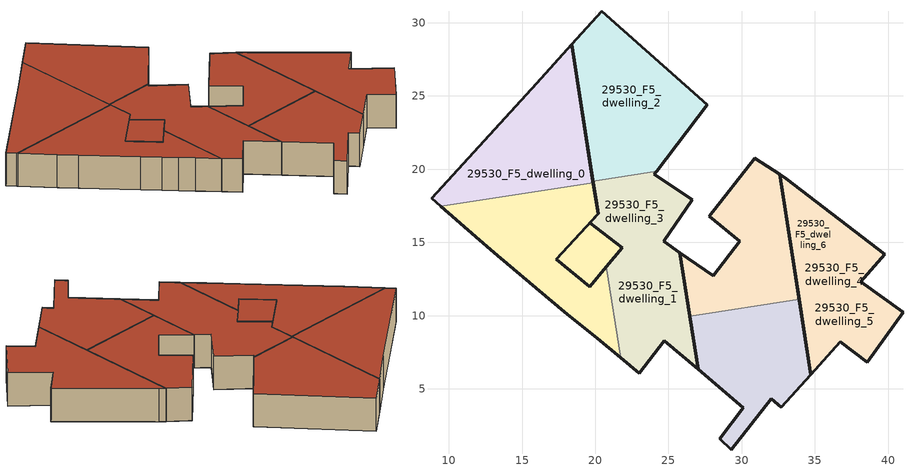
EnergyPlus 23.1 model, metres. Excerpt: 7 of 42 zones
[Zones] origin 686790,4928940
29530_F5_dwelling_0
 floor to 29530_F4_dwelling_0 (EU_floor_Construction): 19.86,19.08 18.39,28.52 16,25.87 8.82,18.02 9.46,17.46 z15
 wall outside (EU_wall_Construction): 9.46,17.46 8.82,18.02 16,25.87 18.39,28.52 19.86,19.08 z15:18
 wall to 29530_F5_dwelling_1 (EU_wall_Construction): 19.86,19.08 9.46,17.46 z15:18
 roof outside (EU_roof_Construction): 18.39,28.52 19.86,19.08 9.46,17.46 8.82,18.02 16,25.87 z18
29530_F5_dwelling_1
 floor outside (EU_floor_Construction): 21.73,7.11 20.76,13.34 19.63,11.97 17.35,13.86 20.19,16.96 19.93,18.63 19.86,19.08 9.46,17.46 11.84,15.37 13.11,14.31 16.83,11.17 18.1,10.11 19.11,9.26 20.12,8.45 z15
 floor to 29530_F4_dwelling_1 (EU_floor_Construction): 20.76,13.34 21.83,14.64 19.62,16.33 20.19,16.96 17.35,13.86 19.63,11.97 z15; 27.02,6.34 25.77,14.31 24.68,15.07 26.62,17.92 24.03,19.67 24.18,19.87 19.85,19.2 19.93,18.63 20.05,17.87 20.19,16.96 19.62,16.33 21.83,14.64 20.76,13.34 21.73,7.11 22.99,6.06 24.71,8.3 z15; 20.19,16.96 20.05,17.87 19.93,18.63 z15
 wall outside (EU_wall_Construction): 21.73,7.11 20.12,8.45 19.11,9.26 18.1,10.11 16.83,11.17 13.11,14.31 11.84,15.37 9.46,17.46 / 19.86,19.08 20.05,17.87 20.19,16.96 17.35,13.86 19.63,11.97 20.76,13.34 z15:18
 wall to 29530_F5_dwelling_3 (EU_wall_Construction): 20.76,13.34 21.73,7.11 z15:18
 roof outside (EU_roof_Construction): 19.93,18.63 20.05,17.87 20.19,16.96 z18; 26.62,17.92 24.68,15.07 25.77,14.31 27.02,6.34 24.71,8.3 22.99,6.06 21.73,7.11 20.76,13.34 21.83,14.64 19.62,16.33 20.19,16.96 20.05,17.87 19.93,18.63 19.85,19.2 24.18,19.87 24.03,19.67 z18; 19.93,18.63 20.19,16.96 17.35,13.86 19.63,11.97 20.76,13.34 21.73,7.11 20.12,8.45 19.11,9.26 18.1,10.11 16.83,11.17 13.11,14.31 11.84,15.37 9.46,17.46 19.86,19.08 z18; 20.19,16.96 19.62,16.33 21.83,14.64 20.76,13.34 19.63,11.97 17.35,13.86 z18
29530_F5_dwelling_2
 floor to 29530_F4_dwelling_2 (EU_floor_Construction): 24.18,19.87 27.64,24.41 20.43,30.77 18.39,28.52 19.85,19.2 z15
 wall outside (EU_wall_Construction): 19.85,19.2 18.39,28.52 20.43,30.77 27.64,24.41 24.18,19.87 z15:18
 wall to 29530_F5_dwelling_3 (EU_wall_Construction): 24.18,19.87 19.85,19.2 z15:18
 roof outside (EU_roof_Construction): 27.64,24.41 24.18,19.87 19.85,19.2 18.39,28.52 20.43,30.77 z18
29530_F5_dwelling_3
 floor to 29530_F4_dwelling_3 (EU_floor_Construction): 27.02,6.34 25.77,14.31 24.68,15.07 26.62,17.92 24.03,19.67 24.18,19.87 19.85,19.2 19.93,18.63 20.05,17.87 20.19,16.96 19.62,16.33 21.83,14.64 20.76,13.34 21.73,7.11 22.99,6.06 24.71,8.3 z15; 20.19,16.96 20.05,17.87 19.93,18.63 z15; 21.73,7.11 20.76,13.34 19.63,11.97 17.35,13.86 20.19,16.96 19.93,18.63 19.86,19.08 9.46,17.46 11.84,15.37 13.11,14.31 16.83,11.17 18.1,10.11 19.11,9.26 20.12,8.45 z15; 20.76,13.34 21.83,14.64 19.62,16.33 20.19,16.96 17.35,13.86 19.63,11.97 z15
 wall outside (EU_wall_Construction): 20.76,13.34 21.83,14.64 19.62,16.33 20.19,16.96 19.85,19.2 / 24.18,19.87 24.03,19.67 26.62,17.92 24.68,15.07 25.78,14.31 27.02,6.34 24.71,8.3 22.99,6.06 21.73,7.11 z15:18
 roof outside (EU_roof_Construction): 19.93,18.63 20.05,17.87 20.19,16.96 z18; 26.62,17.92 24.68,15.07 25.77,14.31 27.02,6.34 24.71,8.3 22.99,6.06 21.73,7.11 20.76,13.34 21.83,14.64 19.62,16.33 20.19,16.96 20.05,17.87 19.93,18.63 19.85,19.2 24.18,19.87 24.03,19.67 z18; 19.93,18.63 20.19,16.96 17.35,13.86 19.63,11.97 20.76,13.34 21.73,7.11 20.12,8.45 19.11,9.26 18.1,10.11 16.83,11.17 13.11,14.31 11.84,15.37 9.46,17.46 19.86,19.08 z18; 20.19,16.96 19.62,16.33 21.83,14.64 20.76,13.34 19.63,11.97 17.35,13.86 z18
29530_F5_dwelling_4
 floor outside (EU_floor_Construction): 38.57,6.82 41.01,10.25 38.11,12.3 39.75,14.2 33.05,19.34 32.58,19.65 33.91,11.12 34.71,5.97 36.74,8.21 z15; 33.91,11.12 32.58,19.65 30.89,20.75 27.77,16.79 29.88,15.09 28.06,12.72 25.77,14.31 26.45,9.95 z15
 wall outside (EU_wall_Construction): 26.45,9.95 25.78,14.31 28.06,12.72 29.88,15.09 27.77,16.79 30.89,20.75 32.58,19.65 33.91,11.12 z15:18
 wall to 29530_F5_dwelling_5 (EU_wall_Construction): 33.91,11.12 26.45,9.95 z15:18
 roof outside (EU_roof_Construction): 32.58,19.65 33.91,11.12 26.45,9.95 25.77,14.31 28.06,12.72 29.88,15.09 27.77,16.79 30.89,20.75 z18; 39.75,14.2 38.11,12.3 41.01,10.25 38.57,6.82 36.74,8.21 34.71,5.97 33.91,11.12 32.58,19.65 33.05,19.34 z18
29530_F5_dwelling_5
 floor to 29530_F4_dwelling_5 (EU_floor_Construction): 32.69,3.73 34.71,5.97 33.91,11.12 26.45,9.95 27.02,6.34 30.1,3.72 28.5,1.61 29.29,0.86 32.02,4.34 z15; 38.57,6.82 41.01,10.25 38.11,12.3 39.75,14.2 33.05,19.34 32.58,19.65 33.91,11.12 34.71,5.97 36.74,8.21 z15
 wall outside (EU_wall_Construction): 33.91,11.12 34.71,5.97 32.69,3.73 32.02,4.34 29.29,0.86 28.5,1.61 30.1,3.72 27.02,6.34 26.45,9.95 z15:18
 roof outside (EU_roof_Construction): 33.91,11.12 34.71,5.97 32.69,3.73 32.02,4.34 29.29,0.86 28.5,1.61 30.1,3.72 27.02,6.34 26.45,9.95 z18; 39.75,14.2 38.11,12.3 41.01,10.25 38.57,6.82 36.74,8.21 34.71,5.97 33.91,11.12 32.58,19.65 33.05,19.34 z18
29530_F5_dwelling_6
 floor outside (EU_floor_Construction): 32.69,3.73 34.71,5.97 33.91,11.12 26.45,9.95 27.02,6.34 30.1,3.72 28.5,1.61 29.29,0.86 32.02,4.34 z15
 floor to 29530_F4_dwelling_6 (EU_floor_Construction): 38.57,6.82 41.01,10.25 38.11,12.3 39.75,14.2 33.05,19.34 32.58,19.65 33.91,11.12 34.71,5.97 36.74,8.21 z15; 33.91,11.12 32.58,19.65 30.89,20.75 27.77,16.79 29.88,15.09 28.06,12.72 25.77,14.31 26.45,9.95 z15
 wall outside (EU_wall_Construction): 38.11,12.3 41.01,10.25 38.57,6.82 36.74,8.21 34.71,5.97 32.58,19.65 33.05,19.34 39.75,14.2 38.11,12.3 z15:18
 roof outside (EU_roof_Construction): 32.58,19.65 33.91,11.12 26.45,9.95 25.77,14.31 28.06,12.72 29.88,15.09 27.77,16.79 30.89,20.75 z18; 39.75,14.2 38.11,12.3 41.01,10.25 38.57,6.82 36.74,8.21 34.71,5.97 33.91,11.12 32.58,19.65 33.05,19.34 z18; 33.91,11.12 34.71,5.97 32.69,3.73 32.02,4.34 29.29,0.86 28.5,1.61 30.1,3.72 27.02,6.34 26.45,9.95 z18
[Building]
EU S2 Campaign: North Axis {deg}=0; Terrain=City; Solar Distribution=FullExterior
[Site:Location]
Bologna: Latitude {deg}=44.5; Longitude {deg}=11.25; Time Zone {hr}=1; Elevation {m}=37
[SizingPeriod:WeatherFileDays]
AnnualSizingPeriod: Begin Month=1; Begin Day of Month=1; End Month=12; End Day of Month=31; Day of Week for Start Day=Monday; Use Weather File Daylight Saving Period=No; Use Weather File Rain and Snow Indicators=No
[MATERIAL]
EU_InternalMass_Material: Roughness=MediumRough; Thickness {m}=0.1; Conductivity {W/m-K}=1; Density {kg/m3}=1800; Specific Heat {J/kg-K}=900; Thermal Absorptance=0.9; Solar Absorptance=0.7; Visible Absorptance=0.7
[MATERIAL:NOMASS] Roughness=MediumRough; Thermal Absorptance=0.9; Solar Absorptance=0.7; Visible Absorptance=0.7
Name | Thermal Resistance {m2-K/W}
EU_wall_NoMass | 0.905828
EU_roof_NoMass | 0.37593
EU_floor_NoMass | 0.67114
[CONSTRUCTION]
EU_wall_Construction: EU_wall_NoMass
EU_roof_Construction: EU_roof_NoMass
EU_floor_Construction: EU_floor_NoMass
EU_InternalMass_Construction: EU_InternalMass_Material
[ZONE] Type=1; Multiplier=1; Ceiling Height {m}=autocalculate; Floor Area {m2}=autocalculate; Part of Total Floor Area=Yes
Name | Volume {m3}
29530_F5_dwelling_0 | 168.584
29530_F5_dwelling_1 | 388.172
29530_F5_dwelling_2 | 190.272
29530_F5_dwelling_3 | 388.17
29530_F5_dwelling_4 | 315.5
29530_F5_dwelling_5 | 315.52
29530_F5_dwelling_6 | 462.415
[INTERNALMASS] Construction=EU_InternalMass_Construction
Name | Zone or ZoneList | Surface Area {m2}
29530_F5_dwelling_0_EU_InternalMass | 29530_F5_dwelling_0 | 56.1932
29530_F5_dwelling_1_EU_InternalMass | 29530_F5_dwelling_1 | 55.7898
29530_F5_dwelling_2_EU_InternalMass | 29530_F5_dwelling_2 | 63.4237
29530_F5_dwelling_3_EU_InternalMass | 29530_F5_dwelling_3 | 63.8305
29530_F5_dwelling_4_EU_InternalMass | 29530_F5_dwelling_4 | 48.9677
29530_F5_dwelling_5_EU_InternalMass | 29530_F5_dwelling_5 | 48.9725
29530_F5_dwelling_6_EU_InternalMass | 29530_F5_dwelling_6 | 56.2008
[OTHEREQUIPMENT] Fuel Type=Electricity; Design Level Calculation Method=Watts/Area; Power per Zone Floor Area {W/m2}=1; Fraction Latent=0; Fraction Radiant=0; Fraction Lost=0; Carbon Dioxide Generation Rate {m3/s-W}=0; EndUse Subcategory=EU_Step8_InternalGains
Name | Zone or ZoneList or Space or SpaceList | Schedule
EU_Step8_InternalGain_29530_F5_dwelling_0_f000 | 29530_F5_dwelling_0 | EU_Step8_GainSchedule_29530_F5_dwelling_0_f000
EU_Step8_InternalGain_29530_F5_dwelling_1_f000 | 29530_F5_dwelling_1 | EU_Step8_GainSchedule_29530_F5_dwelling_1_f000
EU_Step8_InternalGain_29530_F5_dwelling_2_f000 | 29530_F5_dwelling_2 | EU_Step8_GainSchedule_29530_F5_dwelling_2_f000
EU_Step8_InternalGain_29530_F5_dwelling_3_f000 | 29530_F5_dwelling_3 | EU_Step8_GainSchedule_29530_F5_dwelling_3_f000
EU_Step8_InternalGain_29530_F5_dwelling_4_f000 | 29530_F5_dwelling_4 | EU_Step8_GainSchedule_29530_F5_dwelling_4_f000
EU_Step8_InternalGain_29530_F5_dwelling_5_f000 | 29530_F5_dwelling_5 | EU_Step8_GainSchedule_29530_F5_dwelling_5_f000
EU_Step8_InternalGain_29530_F5_dwelling_6_f000 | 29530_F5_dwelling_6 | EU_Step8_GainSchedule_29530_F5_dwelling_6_f000
[ZONEVENTILATION:DESIGNFLOWRATE] Schedule=EU_AlwaysOn; Design Flow Rate Calculation Method=AirChanges/Hour; Air Changes per Hour {1/hr}=0.73129; Ventilation Type=Natural; Fan Pressure Rise {Pa}=0; Fan Total Efficiency=1; Constant Term Coefficient=1; Temperature Term Coefficient=0; Velocity Term Coefficient=0; Velocity Squared Term Coefficient=0; Minimum Indoor Temperature {C}=-100; Maximum Indoor Temperature {C}=100; Delta Temperature {deltaC}=-100; Minimum Outdoor Temperature {C}=-100; Maximum Outdoor Temperature {C}=100; Maximum Wind Speed {m/s}=40
Name | Zone or ZoneList or Space or SpaceList
EU_ConstantAir_29530_F5_dwelling_0 | 29530_F5_dwelling_0
EU_ConstantAir_29530_F5_dwelling_1 | 29530_F5_dwelling_1
EU_ConstantAir_29530_F5_dwelling_2 | 29530_F5_dwelling_2
EU_ConstantAir_29530_F5_dwelling_3 | 29530_F5_dwelling_3
EU_ConstantAir_29530_F5_dwelling_4 | 29530_F5_dwelling_4
EU_ConstantAir_29530_F5_dwelling_5 | 29530_F5_dwelling_5
EU_ConstantAir_29530_F5_dwelling_6 | 29530_F5_dwelling_6
[HVACTEMPLATE:THERMOSTAT] Constant Heating Setpoint {C}=20; Constant Cooling Setpoint {C}=50
EU_HeatOnly_29530_F1_dwelling_4; EU_HeatOnly_29530_F1_dwelling_5; EU_HeatOnly_29530_F1_dwelling_6; EU_HeatOnly_29530_F2_dwelling_0; EU_HeatOnly_29530_F2_dwelling_1; EU_HeatOnly_29530_F2_dwelling_2; EU_HeatOnly_29530_F2_dwelling_3; EU_HeatOnly_29530_F2_dwelling_4; EU_HeatOnly_29530_F2_dwelling_5; EU_HeatOnly_29530_F2_dwelling_6; EU_HeatOnly_29530_F3_dwelling_0; EU_HeatOnly_29530_F3_dwelling_1; EU_HeatOnly_29530_F3_dwelling_2; EU_HeatOnly_29530_F3_dwelling_3; EU_HeatOnly_29530_F3_dwelling_4; EU_HeatOnly_29530_F3_dwelling_5; EU_HeatOnly_29530_F3_dwelling_6; EU_HeatOnly_29530_F4_dwelling_0; EU_HeatOnly_29530_F4_dwelling_1; EU_HeatOnly_29530_F4_dwelling_2; EU_HeatOnly_29530_F4_dwelling_3; EU_HeatOnly_29530_F4_dwelling_4; EU_HeatOnly_29530_F4_dwelling_5; EU_HeatOnly_29530_F4_dwelling_6; EU_HeatOnly_29530_F5_dwelling_0; EU_HeatOnly_29530_F5_dwelling_1; EU_HeatOnly_29530_F5_dwelling_2; EU_HeatOnly_29530_F5_dwelling_3; EU_HeatOnly_29530_F5_dwelling_4; EU_HeatOnly_29530_F5_dwelling_5; EU_HeatOnly_29530_F5_dwelling_6
[HVACTEMPLATE:ZONE:IDEALLOADSAIRSYSTEM] System Availability Schedule=EU_AlwaysOn; Maximum Heating Supply Air Temperature {C}=50; Minimum Cooling Supply Air Temperature {C}=13; Maximum Heating Supply Air Humidity Ratio {kgWater/kgDryAir}=0.0156; Minimum Cooling Supply Air Humidity Ratio {kgWater/kgDryAir}=0.0077; Heating Limit=NoLimit; Cooling Limit=NoLimit; Heating Availability Schedule=EU_AlwaysOn; Cooling Availability Schedule=EU_CoolingOff; Dehumidification Control Type=ConstantSensibleHeatRatio; Cooling Sensible Heat Ratio=0.7; Dehumidification Setpoint {percent}=60; Humidification Control Type=None; Humidification Setpoint {percent}=30; Outdoor Air Method=None; Outdoor Air Flow Rate per Person {m3/s}=0.00944; Outdoor Air Flow Rate per Zone Floor Area {m3/s-m2}=0; Outdoor Air Flow Rate per Zone {m3/s}=0; Demand Controlled Ventilation Type=None; Outdoor Air Economizer Type=NoEconomizer; Heat Recovery Type=None; Sensible Heat Recovery Effectiveness=0.7; Latent Heat Recovery Effectiveness=0.65
Name | Template Thermostat
29530_F5_dwelling_0 | EU_HeatOnly_29530_F5_dwelling_0
29530_F5_dwelling_1 | EU_HeatOnly_29530_F5_dwelling_1
29530_F5_dwelling_2 | EU_HeatOnly_29530_F5_dwelling_2
29530_F5_dwelling_3 | EU_HeatOnly_29530_F5_dwelling_3
29530_F5_dwelling_4 | EU_HeatOnly_29530_F5_dwelling_4
29530_F5_dwelling_5 | EU_HeatOnly_29530_F5_dwelling_5
29530_F5_dwelling_6 | EU_HeatOnly_29530_F5_dwelling_6
[SIZING:ZONE] Zone Cooling Design Supply Air Temperature Input Method=SupplyAirTemperature; Zone Cooling Design Supply Air Temperature {C}=13; Zone Heating Design Supply Air Temperature Input Method=SupplyAirTemperature; Zone Heating Design Supply Air Temperature {C}=50; Zone Cooling Design Supply Air Humidity Ratio {kgWater/kgDryAir}=0.008; Zone Heating Design Supply Air Humidity Ratio {kgWater/kgDryAir}=0.008; Cooling Design Air Flow Method=DesignDay; Cooling Design Air Flow Rate {m3/s}=0; Cooling Minimum Air Flow per Zone Floor Area {m3/s-m2}=0.000762; Cooling Minimum Air Flow {m3/s}=0; Cooling Minimum Air Flow Fraction=0.2; Heating Design Air Flow Method=DesignDay; Heating Design Air Flow Rate {m3/s}=0; Heating Maximum Air Flow per Zone Floor Area {m3/s-m2}=0.002032; Heating Maximum Air Flow {m3/s}=0.141576; Heating Maximum Air Flow Fraction=0.3; Account for Dedicated Outdoor Air System=No; Dedicated Outdoor Air System Control Strategy=NeutralSupplyAir; Dedicated Outdoor Air Low Setpoint Temperature for Design {C}=autosize; Dedicated Outdoor Air High Setpoint Temperature for Design {C}=autosize; Zone Load Sizing Method=Sensible Load Only No Latent Load; Zone Latent Cooling Design Supply Air Humidity Ratio Input Method=HumidityRatioDifference; Zone Cooling Design Supply Air Humidity Ratio Difference {kgWater/kgDryAir}=0.005; Zone Latent Heating Design Supply Air Humidity Ratio Input Method=HumidityRatioDifference; Zone Humidification Design Supply Air Humidity Ratio Difference {kgWater/kgDryAir}=0.005
29530_F5_dwelling_0; 29530_F5_dwelling_1; 29530_F5_dwelling_2; 29530_F5_dwelling_3; 29530_F5_dwelling_4; 29530_F5_dwelling_5; 29530_F5_dwelling_6
[SCHEDULE:CONSTANT]
Name | Hourly Value
EU_AlwaysOn | 1
EU_CoolingOff | 0
[SCHEDULE:FILE] Column Number=1; Rows to Skip at Top=0; Number of Hours of Data=8760; Column Separator=Comma; Interpolate to Timestep=No; Minutes per Item=60; Adjust Schedule for Daylight Savings=Yes
Name | File
EU_Step8_GainSchedule_29530_F5_dwelling_0_f000 | 29530_F5_dwelling_0_gain.csv
EU_Step8_GainSchedule_29530_F5_dwelling_1_f000 | 29530_F5_dwelling_1_gain.csv
EU_Step8_GainSchedule_29530_F5_dwelling_2_f000 | 29530_F5_dwelling_2_gain.csv
EU_Step8_GainSchedule_29530_F5_dwelling_3_f000 | 29530_F5_dwelling_3_gain.csv
EU_Step8_GainSchedule_29530_F5_dwelling_4_f000 | 29530_F5_dwelling_4_gain.csv
EU_Step8_GainSchedule_29530_F5_dwelling_5_f000 | 29530_F5_dwelling_5_gain.csv
EU_Step8_GainSchedule_29530_F5_dwelling_6_f000 | 29530_F5_dwelling_6_gain.csv
